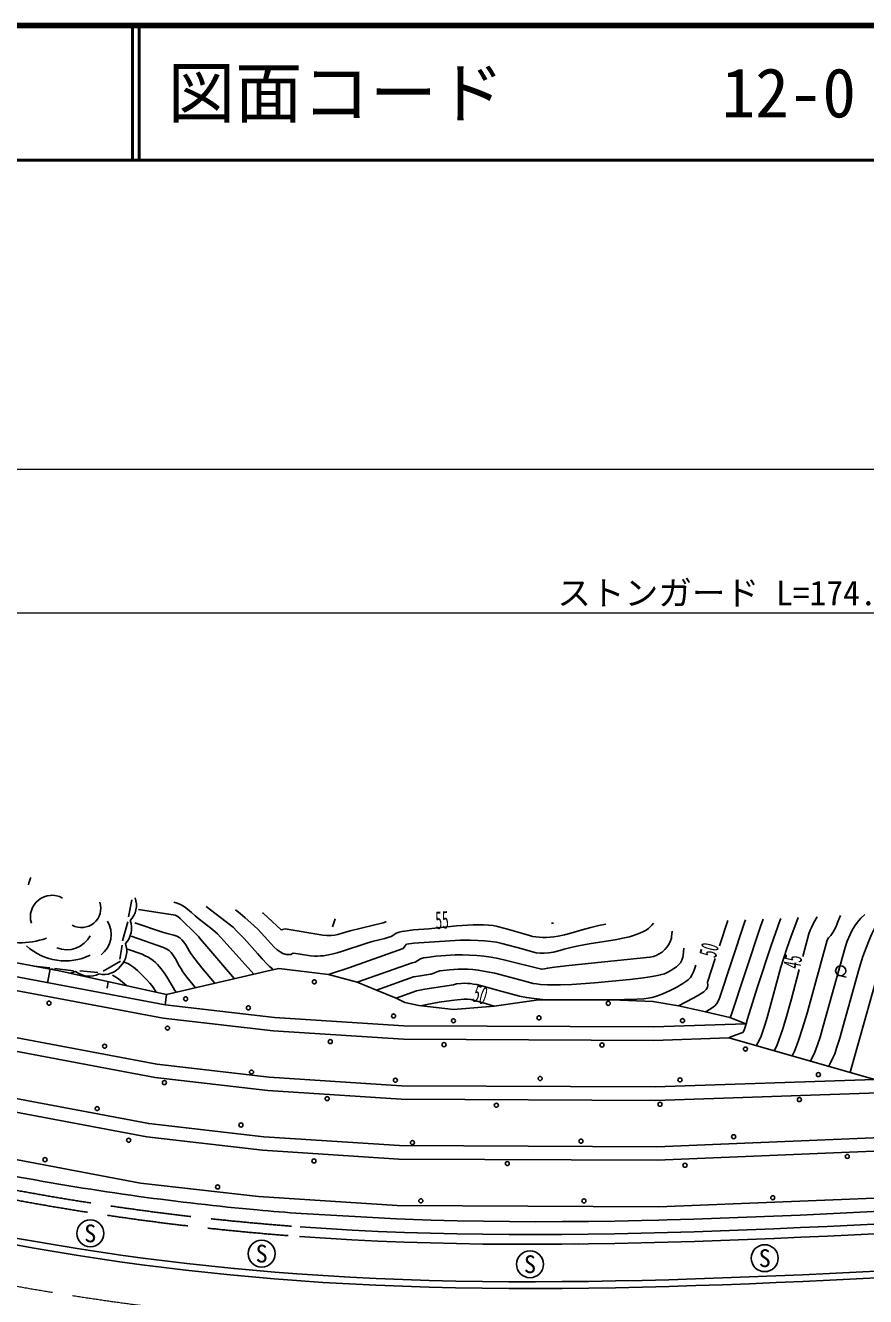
# Model space of a CAD drawing. Units: millimetres, scale not verified. Extents: x 40000 to 680000, y 20000 to 380000.
# Drawn here: x 109802 to 172213, y 285612 to 380000 of the extents above; entities that cross this region are included whole.
import ezdxf
from ezdxf.enums import TextEntityAlignment as Align

# ---------------------------------------------------------------- set-up
doc = ezdxf.new("R2010")
doc.units = ezdxf.units.MM
doc.header["$LTSCALE"] = 1000
doc.linetypes.add('CHAIN', pattern=[18.5, 12, -1.5, 3.5, -1.5])
doc.linetypes.add('DASHED', pattern=[7.5, 6, -1.5])
for name, color, linetype, lineweight in [('M-BGD', 7, 'Continuous', 25), ('M-BGD-EXST', 7, 'Continuous', 25), ('M-BMK', 2, 'CHAIN', 13), ('M-STR-HTXT', 7, 'Continuous', 13), ('M-STR-STRC', 7, 'Continuous', 25), ('M-TTL', 2, 'Continuous', 140), ('M-TTL-LINE', 7, 'Continuous', 50)]:
    doc.layers.add(name, color=color, linetype=linetype, lineweight=lineweight)
doc.layers.add('M-TTL-TXT', color=7, linetype='Continuous')
doc.styles.add('ＭＳ ゴシック', font='')
doc.styles.get('ＭＳ ゴシック').set_extended_font_data('MS Gothic')

msp = doc.modelspace()

# ---------------------------------------------------------------- linework, layer by layer
at = {"layer": 'M-BGD'}
for p, q in [((117712, 315064), (117457, 313820)), ((117418, 313442), (117026, 312020)), ((132812, 313669), (132625, 313068)), ((161360, 311660), (161978, 313529)), ((117001, 311704), (116826, 310666)), ((160467, 308962), (161045, 310708)), ((110422, 310158), (111622, 310017)), ((111447, 308918), (111637, 309929)), ((111965, 309969), (113372, 309790)), ((113844, 309809), (115181, 309678)), ((115590, 309776), (116874, 310526)), ((115874, 308508), (115954, 309001)), ((120279, 308052), (120172, 307272)), ((162135, 306325), (162210, 306446)), ((130296, 291779), (137369, 291380)), ((165439, 289937), (165704, 289939)), ((150611, 289517), (150875, 289516))]:
    msp.add_line(p, q, dxfattribs=at)
for points in [[(83456, 318068), (86194, 317024), (88992, 314100), (90107, 314901), (93926, 312118), (102488, 309588), (120036, 306281), (128216, 305346), (137885, 304720), (156490, 304631)], [(156490, 304631), (162044, 304821), (172901, 301740), (156582, 301182), (137751, 301273), (127906, 301910), (119569, 302863), (101681, 306233), (92952, 308808), (84907, 313338), (82188, 314799)], [(118191, 314365), (120937, 313938), (121121, 313832), (121305, 313674), (122510, 312492), (122677, 312318), (122817, 312148), (123420, 311428), (125335, 309216)], [(120819, 314904), (121074, 314819), (121371, 314692), (121630, 314549), (121850, 314390), (122131, 314132), (122417, 313878), (122715, 313630), (123024, 313389), (123588, 312963), (123878, 312730), (124074, 312547), (124782, 311760), (126763, 309545)], [(123235, 314585), (125042, 313203), (125234, 313034), (125541, 312732), (126045, 312193), (127036, 311076), (127386, 310681), (127725, 310331), (127942, 310126), (128153, 309943), (128234, 309879)], [(125404, 314329), (125752, 314064), (126136, 313740), (126544, 313376), (127055, 312884), (127558, 312361), (128287, 311561), (128510, 311359), (128719, 311205), (128914, 311097), (129183, 311022), (129526, 311019), (129680, 311112), (130051, 311068), (130984, 310912), (131288, 310891), (131501, 310891), (131722, 310903), (131951, 310925), (132189, 310959), (132561, 311031), (132952, 311128), (133361, 311251), (135154, 311851), (135561, 311972), (136081, 312112), (136496, 312209), (136719, 312268), (136972, 312352), (137171, 312465), (137333, 312594), (137566, 312675), (137774, 312721), (138160, 312782), (138631, 312833), (139759, 312931), (141818, 313130), (143072, 313208), (143514, 313217), (143822, 313213), (144202, 313193), (144548, 313156), (144860, 313102), (145608, 312905), (146820, 312544), (147251, 312412), (147479, 312357), (147718, 312317), (147967, 312292), (148226, 312281), (148495, 312284), (148775, 312302), (149065, 312334), (149366, 312381), (149835, 312478), (150328, 312607), (151165, 312853), (151801, 313021), (152407, 313163), (152920, 313266)], [(117058, 302320), (101448, 305261), (92668, 307840), (84577, 312394), (81827, 313870)], [(127405, 314118), (127464, 314072), (128799, 312843), (128906, 312864), (129106, 312912), (131907, 312455), (132195, 312435), (132526, 312431), (132796, 312454), (133005, 312503), (133328, 312606), (133930, 312767), (136380, 313360), (136572, 313445), (136607, 313453)], [(161338, 307704), (163214, 313377), (163292, 313581)], [(162210, 306446), (164410, 313102), (164614, 313636)], [(163083, 305210), (163163, 305350), (163246, 305555), (163340, 305874), (163441, 306241), (164157, 308542), (165188, 311682), (165853, 313505), (165927, 313693)], [(164086, 304241), (164332, 304677), (164449, 304944), (164611, 305392), (164753, 305840), (164945, 306515), (165926, 310069), (166367, 311462), (166685, 312377), (167024, 313283), (167212, 313752)], [(166761, 303482), (166928, 303841), (167105, 304272), (167287, 304770), (167538, 305538), (167867, 306663), (169351, 312067), (169467, 312245), (169643, 312435), (169787, 312642), (169888, 312825), (169993, 313044), (170158, 313442), (170279, 313739), (170361, 313902)], [(167541, 310860), (167990, 312538), (168102, 312828), (168184, 313022), (168371, 313391), (168609, 313817)], [(168109, 303100), (168180, 303227), (168385, 303642), (168513, 303955), (168645, 304317), (168828, 304875), (169067, 305692), (170688, 311530), (170857, 311992), (171063, 312504), (171217, 312823), (171403, 313130), (171620, 313424), (171868, 313706), (172147, 313975), (172168, 313992)], [(169471, 302714), (169546, 302871), (169814, 303385), (169920, 303639), (170088, 304120), (170266, 304721), (171727, 309975), (172014, 310853), (172245, 311498), (172424, 311957), (172599, 312367), (172685, 312554), (172854, 312893), (173018, 313186), (173179, 313433), (173335, 313634), (173488, 313788), (173644, 313916), (173811, 314037), (173876, 314079)], [(171060, 302262), (171168, 302627), (172943, 308967), (173359, 310291), (173567, 310889), (173673, 311163), (173914, 311717), (174127, 312165), (174223, 312351), (174355, 312582), (174520, 312780), (174743, 312959), (174925, 313068), (175132, 313168), (175246, 313215), (176025, 313508)], [(117932, 313360), (119980, 312664), (120344, 312562), (120835, 312451), (121042, 312381), (121266, 312262), (121433, 312111), (121579, 311925), (121713, 311720), (121966, 311279), (122141, 311017), (122466, 310583), (122908, 310032), (123860, 308908), (123882, 308881)], [(132314, 309539), (132615, 309629), (133816, 310027), (137853, 311459), (137983, 311627), (138119, 311790), (138643, 311862), (142100, 312066), (142866, 312074), (143400, 312061), (143899, 312031), (144364, 311985), (144793, 311922), (145189, 311842), (146696, 311446), (147480, 311217), (147743, 311146), (148029, 311107), (148338, 311103), (148672, 311132), (149029, 311195), (149510, 311321), (149830, 311413), (150320, 311534), (150882, 311655), (151687, 311806), (152801, 311986), (153613, 312109), (154170, 312214), (154668, 312333), (154969, 312420), (155243, 312513), (155491, 312612), (155714, 312717), (155910, 312828), (156081, 312946), (156345, 313198), (156463, 313346)], [(134454, 308950), (138542, 310390), (138762, 310450), (138958, 310566), (139153, 310694), (139384, 310755), (139823, 310826), (140295, 310878), (141036, 310938), (141736, 310978), (142270, 310986), (142802, 310974), (143334, 310941), (143864, 310887), (144393, 310811), (144921, 310715), (145448, 310599), (148135, 309920), (148356, 309942), (148603, 310004), (149100, 310076), (150168, 310191), (156194, 310810), (156451, 310871), (156653, 310942), (156839, 311027), (157090, 311184), (157305, 311374), (157485, 311593), (157626, 311812), (157728, 312024), (157790, 312231), (157807, 312333), (157853, 312735)], [(148877, 313344), (148921, 313344), (149036, 313349)], [(102963, 311565), (112307, 309802), (120279, 308052), (128055, 309842), (128632, 309962), (132314, 309539), (134454, 308950), (135889, 308356), (137335, 307762), (137990, 307446), (139033, 307228), (141609, 306926), (144611, 307187), (147913, 307643), (153380, 307645), (156413, 307528), (158323, 307195), (160312, 306763), (162135, 306325), (163329, 305865), (156463, 305631), (137923, 305719), (128305, 306342), (120185, 307269), (102723, 310564)], [(117663, 312386), (120050, 311526), (120269, 311429), (120476, 311315), (120626, 311166), (120763, 310987), (120947, 310692), (121235, 310172), (121362, 309947), (121505, 309729), (121795, 309336), (122248, 308775), (122437, 308549)], [(117396, 311412), (118466, 311030), (118705, 310925), (118924, 310811), (119122, 310691), (119299, 310562), (119456, 310427), (119602, 310280), (119746, 310120), (119888, 309947), (120098, 309662), (120304, 309346), (120781, 308554), (120905, 308352), (121008, 308220)], [(135889, 308356), (138633, 309349), (139150, 309433), (139572, 309493), (139909, 309555), (140151, 309618), (140356, 309723), (140599, 309792), (140832, 309828), (141310, 309877), (141941, 309920), (142293, 309927), (142658, 309917), (143036, 309890), (143427, 309847), (143830, 309787), (144246, 309710), (144675, 309616), (146900, 309040), (147523, 308870), (147778, 308824), (148073, 308789), (148591, 308757), (149091, 308750), (149544, 308758), (150396, 308796), (152086, 308916), (154707, 309156), (155711, 309276), (156354, 309371), (156745, 309443), (156960, 309491), (157286, 309586), (157486, 309682), (157738, 309824), (157961, 309965), (158155, 310104), (158320, 310243), (158454, 310404), (158557, 310594), (158628, 310812), (158651, 310932), (158724, 311477)], [(117128, 310438), (117410, 310339), (117610, 310233), (117840, 310064), (118123, 309823), (118458, 309511), (118778, 309189), (119047, 308891), (119198, 308705), (119327, 308530), (119520, 308218)], [(153380, 307645), (155213, 307694), (155747, 307726), (156051, 307762), (156364, 307824), (156690, 307915), (157031, 308034), (157385, 308182), (157754, 308358), (158202, 308595), (158637, 308851), (158863, 309002), (159038, 309137), (159205, 309311), (159336, 309519), (159438, 309723), (159510, 309922), (159596, 310219)], [(165421, 303862), (165487, 303979), (165639, 304316), (165802, 304732), (166035, 305411), (166288, 306231), (166703, 307726), (167282, 309891)], [(116274, 309478), (116530, 309341), (116717, 309216), (117023, 308963), (117306, 308705)], [(137335, 307762), (138854, 308325), (139471, 308431), (141601, 308765), (141813, 308826), (142178, 308861), (142424, 308873), (142634, 308869), (142854, 308852), (143084, 308822), (143324, 308779), (143703, 308691), (144948, 308348), (146513, 307910), (147019, 307814), (147586, 307735), (148214, 307673), (148693, 307644)], [(158323, 307195), (159409, 307761), (159805, 307987), (160008, 308114), (160194, 308247), (160359, 308410), (160470, 308597), (160492, 308704), (160467, 308962)], [(160312, 306763), (160419, 306816), (160629, 306933), (160808, 307046), (161017, 307206), (161173, 307379), (161338, 307704)], [(139156, 307213), (139625, 307310), (140536, 307466), (141453, 307601), (141886, 307654), (142395, 307697), (142641, 307703), (142878, 307675), (143983, 307366), (144611, 307187)], [(89940, 305063), (100641, 301906), (118966, 298454), (127507, 297478), (129853, 297326)], [(162044, 304821), (162101, 304847), (162533, 305023), (163083, 305210)], [(250898, 296128), (246997, 297007), (246773, 297998), (246530, 298199), (245286, 299064), (244176, 300042), (242929, 301051), (241256, 302087), (239101, 303018), (236597, 303063), (216151, 302203), (196251, 299771), (188524, 298002), (186085, 296472), (185823, 295837), (183380, 295709), (182703, 296965), (176396, 296551), (156727, 295734), (137541, 295827), (127417, 296482), (118830, 297463), (100407, 300934), (89703, 304092)], [(181901, 298675), (176314, 298128), (173164, 300749), (156608, 300182), (137713, 300273), (127816, 300914), (119433, 301872), (117058, 302320)], [(129853, 297326), (137579, 296826), (156700, 296734), (176344, 297549), (182406, 297951), (181901, 298675)], [(106706, 296241), (118362, 294044), (127107, 293046), (137407, 292379), (156819, 292285), (176578, 293059), (184557, 293607), (196539, 294258), (216511, 295312), (236756, 296166), (250898, 296128)], [(156845, 291287), (157478, 291303), (159447, 291361), (161418, 291426), (163392, 291499), (165368, 291578), (167348, 291663), (169330, 291753), (171314, 291847), (173302, 291944), (175292, 292044), (177624, 292162)], [(137369, 291380), (137992, 291354), (139931, 291288), (141874, 291238), (143819, 291202), (145768, 291181), (147720, 291172), (149675, 291177), (151632, 291193), (153593, 291220), (155556, 291257), (156845, 291287)], [(129970, 287301), (131931, 287168), (133895, 287053), (135861, 286957), (137829, 286878), (139800, 286815), (141772, 286768), (143746, 286736), (145721, 286718), (147698, 286714), (149676, 286722), (151656, 286743), (153637, 286774), (155619, 286815), (157602, 286867), (159586, 286927), (161572, 286995), (163559, 287070), (165547, 287151), (167535, 287238), (169526, 287330), (171517, 287426), (173510, 287526)]]:
    msp.add_lwpolyline(points, dxfattribs=at)
at = {"layer": 'M-BGD', "linetype": 'DASHED'}
for points in [[(130224, 290792), (132151, 290661), (134082, 290548), (136017, 290454), (137955, 290376), (139897, 290314), (141842, 290268), (143790, 290236), (145741, 290218), (147694, 290214), (149651, 290222), (151610, 290242), (153572, 290273), (155537, 290315), (157504, 290365), (159474, 290425), (161446, 290492), (163421, 290567), (165398, 290648), (167378, 290735), (169360, 290826), (171345, 290922), (173333, 291021)], [(130172, 290074), (132106, 289942), (134044, 289829), (135985, 289734), (137929, 289656), (139877, 289594), (141827, 289548), (143781, 289516), (145737, 289498), (147695, 289494), (149656, 289502), (151620, 289522), (153585, 289553), (155554, 289595), (157524, 289646), (159497, 289705), (161472, 289773), (163449, 289847), (165428, 289929), (167410, 290016), (169394, 290107), (171381, 290203), (173369, 290302)]]:
    msp.add_lwpolyline(points, dxfattribs=at)
at = {"layer": 'M-BGD'}
for centre in [(131270, 308985), (121704, 307720), (111560, 307399), (126366, 307054), (153096, 307387), (137147, 306448), (141597, 306091), (147947, 306310), (158614, 306103), (120355, 305545), (115683, 304204), (132451, 304545), (140903, 304319), (152627, 304293), (163290, 303992), (126596, 302279), (168706, 302093), (120128, 301502), (137283, 301677), (148038, 301804), (158428, 301702), (132216, 300315), (167296, 300239), (115131, 299574), (144784, 299821), (156944, 299889), (125811, 298354), (117471, 297224), (162414, 297481), (138551, 297046), (151069, 297154), (111256, 295780), (131233, 295685), (145595, 295491), (158798, 295364), (170851, 296018), (124078, 293755), (139174, 292723), (151294, 292717), (165318, 292950)]:
    msp.add_circle(centre, 150, dxfattribs=at)
for centre, radius, start, end in [((111905, 315854), 1905, 152.80482, 169.94933), ((111770, 313815), 1596, 60.54677, 196.9871), ((113966, 314460), 1441, 241.78529, 17.26386), ((116432, 314659), 1619, 315.66094, 20.18866), ((114315, 312495), 1864, 306.39059, 32.38281), ((116070, 312969), 1619, 315.66094, 20.18866), ((109409, 317657), 5774, 248.03879, 289.74005), ((112761, 314776), 4241, 227.36758, 295.95045), ((112862, 313372), 2008, 248.74007, 331.3731), ((115709, 311279), 1619, 315.66094, 20.18866), ((111070, 311441), 1660, 293.01739, 295.70854), ((112812, 311254), 1660, 232.00025, 235.58715), ((112812, 311254), 1660, 280.81276, 295.70854), ((114554, 311066), 1660, 232.00025, 295.70854), ((115625, 311089), 1559, 257.00739, 322.80461), ((144250, 483281), 196500, 250.49567, 265.83244), ((144349, 483263), 191995, 256.45077, 262.18035), ((144466, 483257), 192005, 262.14543, 264.7859), ((144250, 483281), 192010, 264.85064, 265.83244)]:
    msp.add_arc(centre, radius, start, end, dxfattribs=at)
at = {"layer": 'M-BGD', "linetype": 'DASHED'}
for radius in [193000, 193720]:
    msp.add_arc((144250, 483281), radius, 250.49567, 265.83244, dxfattribs=at)
at = {"layer": 'M-BGD-EXST'}
msp.add_line((170278, 309442), (170766, 309329), dxfattribs=at)
for centre, radius in [((170363, 309807), 375), ((114622, 290305), 1000), ((127353, 288801), 1000), ((147286, 288013), 1000), ((164722, 288463), 1000)]:
    msp.add_circle(centre, radius, dxfattribs=at)
at = {"layer": 'M-BMK'}
msp.add_arc((144250, 483281), 200000, 250.49567, 265.83244, dxfattribs=at)
at = {"layer": 'M-STR-HTXT'}
for p, q in [((77321, 347041), (341006, 347041)), ((77690, 336394), (251240, 336394))]:
    msp.add_line(p, q, dxfattribs=at)
at = {"layer": 'M-STR-STRC'}
msp.add_lwpolyline([(129934, 286802), (131900, 286669), (133868, 286554), (135839, 286458), (137811, 286378), (139786, 286315), (141762, 286268), (143739, 286236), (145718, 286218), (147699, 286214), (149680, 286222), (151662, 286243), (153646, 286274), (155631, 286316), (157616, 286367), (159603, 286427), (161590, 286495), (163578, 286570), (165568, 286652), (167558, 286739), (169549, 286831), (171542, 286927), (173535, 287026)], dxfattribs=at)
for radius in [197000, 203000]:
    msp.add_arc((144250, 483281), radius, 250.49567, 265.83244, dxfattribs=at)
at = {"layer": 'M-TTL'}
msp.add_line((680000, 380000), (40000, 380000), dxfattribs=at)
at = {"layer": 'M-TTL-LINE'}
for p, q in [((117750, 380000), (117750, 370000)), ((118250, 380000), (118250, 370000)), ((40000, 370000), (680000, 370000))]:
    msp.add_line(p, q, dxfattribs=at)

# ---------------------------------------------------------------- texts
at = {"layer": 'M-BGD-EXST', "style": 'ＭＳ ゴシック', "width": 0.55}
for s, rotation, p in [('55', 3.94, (140823, 312532)), ('50', 75.531, (161598, 311082)), ('45', 79.815, (167829, 310301)), ('50', 342.775, (143282, 307043))]:
    msp.add_text(s, height=1320, rotation=rotation, dxfattribs=at).set_placement(p, align=Align.BOTTOM_CENTER)
at = {"layer": 'M-BGD-EXST', "style": 'ＭＳ ゴシック'}
for p in [(114622, 290305), (127353, 288801), (164722, 288463), (147286, 288013)]:
    msp.add_text('S', height=1320, dxfattribs=at).set_placement(p, align=Align.MIDDLE_CENTER)
at = {"layer": 'M-STR-HTXT', "style": 'ＭＳ ゴシック'}
msp.add_text('ストンガード L=174.2', height=1833, dxfattribs=at).set_placement((161798, 336394), align=Align.BOTTOM_CENTER)
at = {"layer": 'M-TTL-TXT', "style": 'ＭＳ ゴシック'}
for s, p in [('図面コード', (120380, 375000)), ('12-0', (161521, 375000))]:
    msp.add_text(s, height=3666, dxfattribs=at).set_placement(p, align=Align.MIDDLE_LEFT)

doc.saveas('drawing.dxf')
